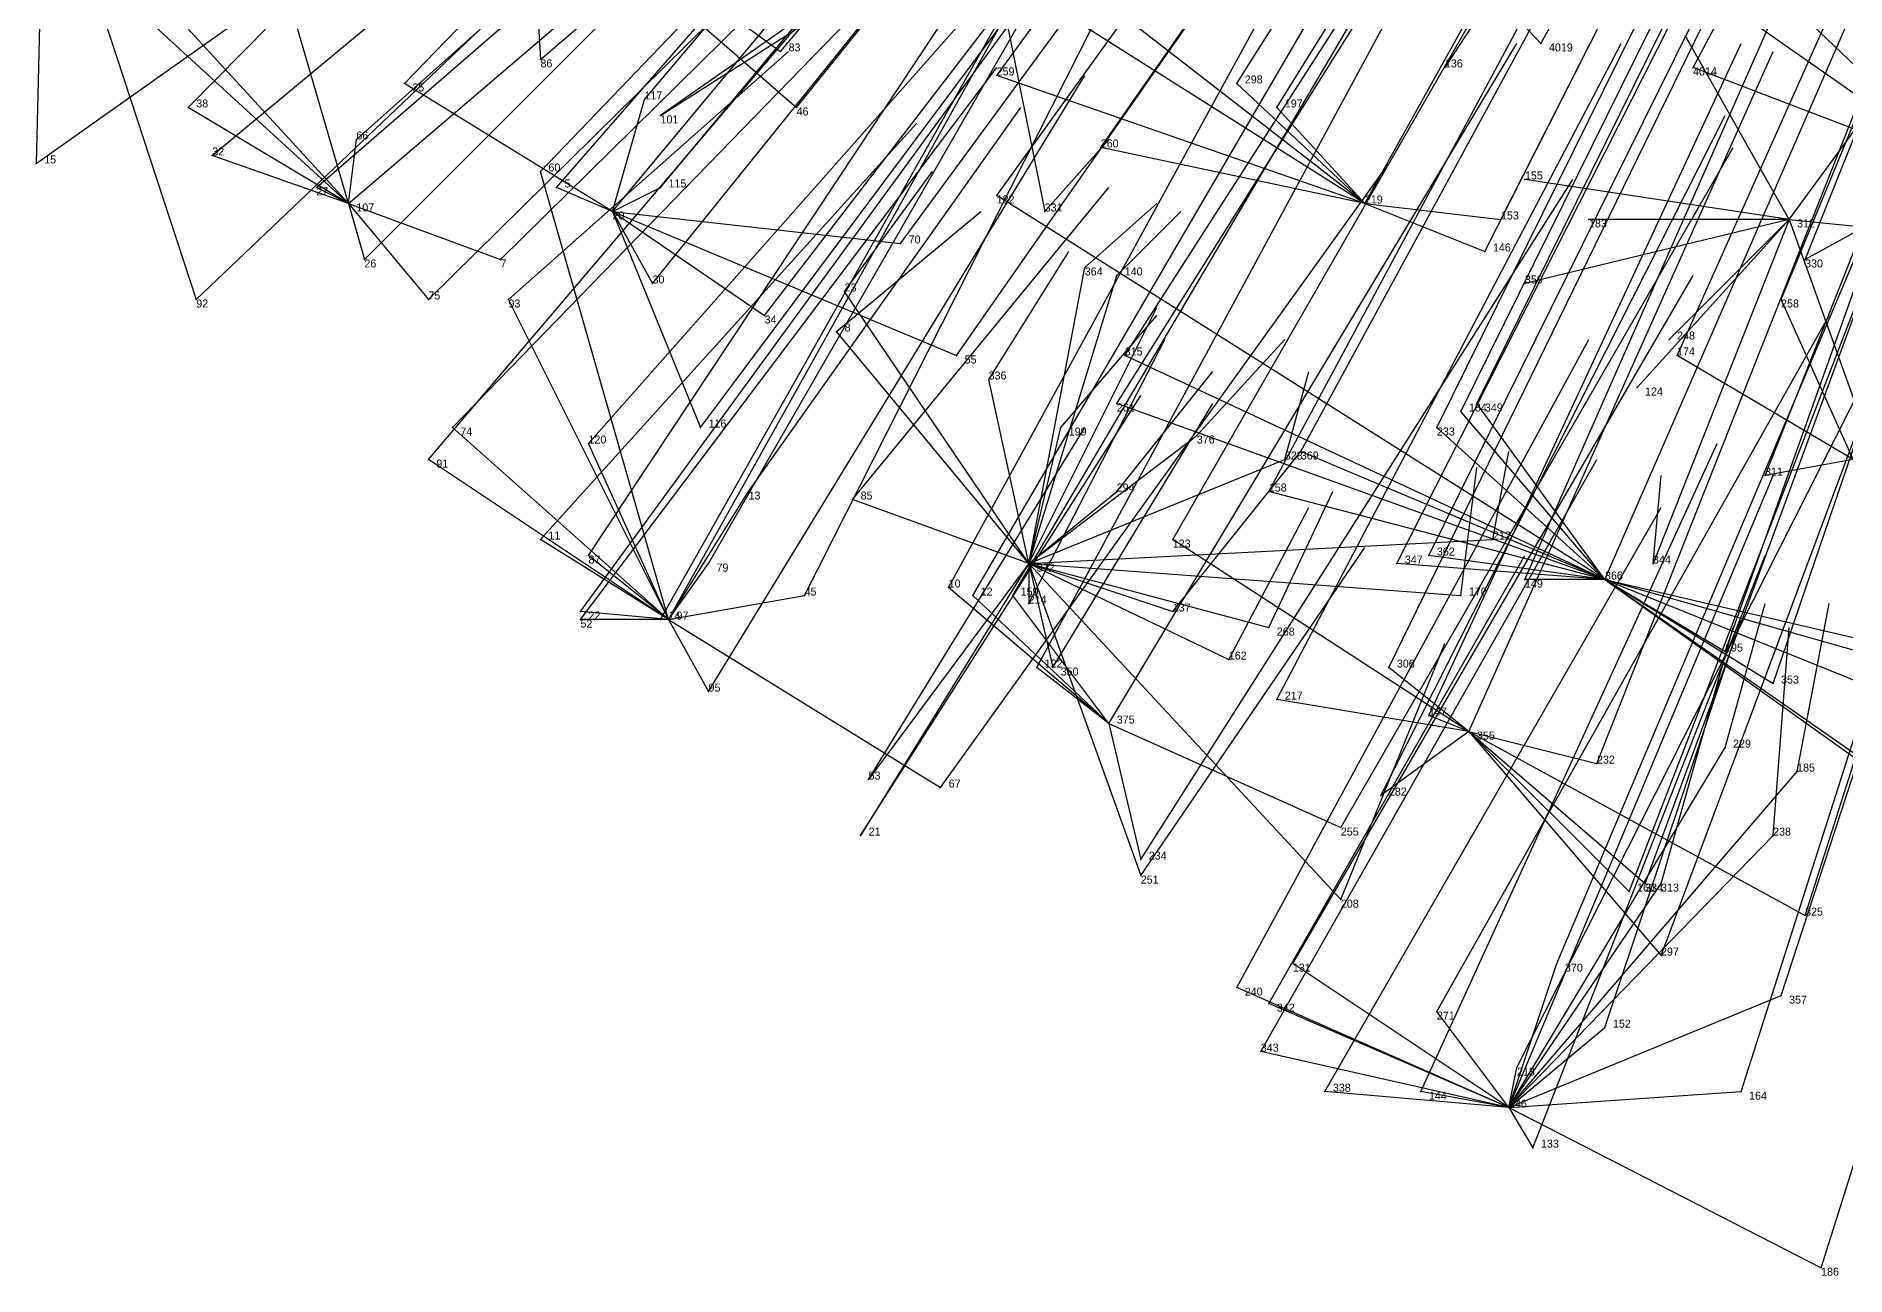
# Model space of a CAD drawing. Extents: x -0.5 to 0.59, y -0.5 to 0.58.
# Drawn here: x -0.364 to -0.1379, y -0.48 to -0.3251 of the extents above; entities that cross this region are included whole.
import ezdxf

# ---------------------------------------------------------------- set-up
doc = ezdxf.new("R2010")
doc.units = 0
for name, color, linetype in [('Facilities', 3, 'CONTINUOUS'), ('Facilities_lines', 3, 'CONTINUOUS'), ('Normals', 1, 'CONTINUOUS'), ('Source_points', 5, 'CONTINUOUS'), ('Text', 3, 'CONTINUOUS')]:
    doc.layers.add(name, color=color, linetype=linetype)

msp = doc.modelspace()

# ---------------------------------------------------------------- linework, layer by layer
at = {"layer": 'Facilities', "color": 3}
for p in [(-0.325, -0.346, -1.186), (-0.292, -0.347, -1.135), (-0.198, -0.346, -0.996), (-0.145, -0.348, -1.25), (-0.24, -0.391, -1.25), (-0.168, -0.393, -1.068), (-0.285, -0.398, -1.223), (-0.23, -0.411, -1.177), (-0.185, -0.412, -1.13), (-0.18, -0.459, -1.232)]:
    msp.add_point(p, dxfattribs=at)
at = {"layer": 'Facilities_lines', "color": 3}
for p, q in [((-0.304, -0.274, -1.25), (-0.301, -0.328, -1.25)), ((-0.208, -0.292, -0.898), (-0.176, -0.326, -0.926)), ((-0.164, -0.292, -1.25), (-0.188, -0.329, -1.25)), ((-0.363, -0.3, -1.25), (-0.364, -0.341, -1.246)), ((-0.363, -0.3, -1.25), (-0.344, -0.358, -1.243)), ((-0.308, -0.3, -1.075), (-0.269, -0.334, -1.073)), ((-0.308, -0.3, -1.075), (-0.271, -0.327, -1.06)), ((-0.246, -0.307, -1.25), (-0.286, -0.335, -1.25)), ((-0.246, -0.307, -1.25), (-0.238, -0.347, -1.25)), ((-0.198, -0.346, -0.996), (-0.247, -0.308, -0.987)), ((-0.325, -0.346, -1.186), (-0.334, -0.315, -1.148)), ((-0.123, -0.342, -0.91), (-0.153, -0.321, -0.888)), ((-0.123, -0.342, -0.91), (-0.147, -0.319, -0.879)), ((-0.325, -0.346, -1.186), (-0.347, -0.322, -1.184)), ((-0.198, -0.346, -0.996), (-0.236, -0.322, -0.998)), ((-0.325, -0.346, -1.186), (-0.349, -0.324, -1.19)), ((-0.145, -0.348, -1.25), (-0.158, -0.325, -1.25)), ((-0.198, -0.346, -0.996), (-0.244, -0.33, -1.027)), ((-0.123, -0.342, -0.91), (-0.157, -0.329, -0.912)), ((-0.292, -0.347, -1.135), (-0.318, -0.331, -1.147)), ((-0.198, -0.346, -0.996), (-0.214, -0.331, -0.984)), ((-0.325, -0.346, -1.186), (-0.345, -0.334, -1.2)), ((-0.292, -0.347, -1.135), (-0.288, -0.333, -1.1)), ((-0.198, -0.346, -0.996), (-0.209, -0.334, -0.984)), ((-0.145, -0.348, -1.25), (-0.134, -0.333, -1.25)), ((-0.325, -0.346, -1.186), (-0.324, -0.338, -1.17)), ((-0.198, -0.346, -0.996), (-0.231, -0.339, -1.025)), ((-0.325, -0.346, -1.186), (-0.342, -0.34, -1.205)), ((-0.285, -0.398, -1.223), (-0.301, -0.342, -1.25)), ((-0.145, -0.348, -1.25), (-0.178, -0.343, -1.25)), ((-0.123, -0.342, -0.91), (-0.143, -0.353, -0.954)), ((-0.325, -0.346, -1.186), (-0.329, -0.344, -1.191)), ((-0.292, -0.347, -1.135), (-0.299, -0.344, -1.139)), ((-0.292, -0.347, -1.135), (-0.286, -0.344, -1.118)), ((-0.168, -0.393, -1.068), (-0.244, -0.345, -1.058)), ((-0.325, -0.346, -1.186), (-0.306, -0.353, -1.169)), ((-0.325, -0.346, -1.186), (-0.323, -0.353, -1.198)), ((-0.325, -0.346, -1.186), (-0.315, -0.358, -1.192)), ((-0.292, -0.347, -1.135), (-0.287, -0.356, -1.144)), ((-0.292, -0.347, -1.135), (-0.273, -0.36, -1.13)), ((-0.292, -0.347, -1.135), (-0.249, -0.365, -1.105)), ((-0.292, -0.347, -1.135), (-0.256, -0.351, -1.085)), ((-0.292, -0.347, -1.135), (-0.281, -0.374, -1.168)), ((-0.198, -0.346, -0.996), (-0.183, -0.352, -0.991)), ((-0.198, -0.346, -0.996), (-0.181, -0.348, -0.981)), ((-0.145, -0.348, -1.25), (-0.178, -0.356, -1.25)), ((-0.145, -0.348, -1.25), (-0.17, -0.348, -1.25)), ((-0.145, -0.348, -1.25), (-0.164, -0.369, -1.25)), ((-0.145, -0.348, -1.25), (-0.162, -0.391, -1.25)), ((-0.145, -0.348, -1.25), (-0.16, -0.363, -1.25)), ((-0.145, -0.348, -1.25), (-0.126, -0.401, -1.25)), ((-0.145, -0.348, -1.25), (-0.135, -0.349, -1.25)), ((-0.24, -0.391, -1.25), (-0.233, -0.354, -1.25)), ((-0.24, -0.391, -1.25), (-0.263, -0.357, -1.25)), ((-0.24, -0.391, -1.25), (-0.229, -0.355, -1.25)), ((-0.285, -0.398, -1.223), (-0.305, -0.358, -1.25)), ((-0.137, -0.378, -1.004), (-0.146, -0.358, -0.968)), ((-0.24, -0.391, -1.25), (-0.264, -0.362, -1.25)), ((-0.168, -0.393, -1.068), (-0.228, -0.365, -1.075)), ((-0.137, -0.378, -1.004), (-0.159, -0.365, -0.995)), ((-0.24, -0.391, -1.25), (-0.245, -0.368, -1.25)), ((-0.168, -0.393, -1.068), (-0.229, -0.371, -1.091)), ((-0.168, -0.393, -1.068), (-0.186, -0.372, -1.039)), ((-0.168, -0.393, -1.068), (-0.184, -0.371, -1.036)), ((-0.285, -0.398, -1.223), (-0.312, -0.374, -1.218)), ((-0.24, -0.391, -1.25), (-0.236, -0.374, -1.25)), ((-0.24, -0.391, -1.25), (-0.219, -0.375, -1.25)), ((-0.168, -0.393, -1.068), (-0.189, -0.374, -1.048)), ((-0.285, -0.398, -1.223), (-0.295, -0.376, -1.25)), ((-0.168, -0.393, -1.068), (-0.206, -0.377, -1.075)), ((-0.285, -0.398, -1.223), (-0.315, -0.378, -1.25)), ((-0.24, -0.391, -1.25), (-0.208, -0.378, -1.25)), ((-0.137, -0.378, -1.004), (-0.148, -0.38, -1.019)), ((-0.285, -0.398, -1.223), (-0.275, -0.382, -1.25)), ((-0.24, -0.391, -1.25), (-0.229, -0.382, -1.25)), ((-0.168, -0.393, -1.068), (-0.21, -0.382, -1.09)), ((-0.24, -0.391, -1.25), (-0.262, -0.383, -1.25)), ((-0.285, -0.398, -1.223), (-0.301, -0.388, -1.25)), ((-0.24, -0.391, -1.25), (-0.182, -0.388, -1.25)), ((-0.185, -0.412, -1.13), (-0.222, -0.388, -1.119)), ((-0.285, -0.398, -1.223), (-0.295, -0.39, -1.223)), ((-0.285, -0.398, -1.223), (-0.28, -0.391, -1.202)), ((-0.24, -0.391, -1.25), (-0.261, -0.425, -1.246)), ((-0.24, -0.391, -1.25), (-0.26, -0.418, -1.25)), ((-0.24, -0.391, -1.25), (-0.24, -0.396, -1.25)), ((-0.24, -0.391, -1.25), (-0.201, -0.433, -1.25)), ((-0.24, -0.391, -1.25), (-0.222, -0.397, -1.25)), ((-0.24, -0.391, -1.25), (-0.215, -0.403, -1.25)), ((-0.24, -0.391, -1.25), (-0.186, -0.395, -1.25)), ((-0.24, -0.391, -1.25), (-0.226, -0.43, -1.25)), ((-0.24, -0.391, -1.25), (-0.237, -0.404, -1.25)), ((-0.24, -0.391, -1.25), (-0.21, -0.399, -1.25)), ((-0.168, -0.393, -1.068), (-0.194, -0.391, -1.09)), ((-0.168, -0.393, -1.068), (-0.19, -0.39, -1.084)), ((-0.168, -0.393, -1.068), (-0.178, -0.393, -1.079)), ((-0.168, -0.393, -1.068), (-0.101, -0.412, -1.06)), ((-0.168, -0.393, -1.068), (-0.121, -0.404, -1.055)), ((-0.168, -0.393, -1.068), (-0.116, -0.414, -1.074)), ((-0.168, -0.393, -1.068), (-0.125, -0.423, -1.102)), ((-0.168, -0.393, -1.068), (-0.153, -0.402, -1.076)), ((-0.168, -0.393, -1.068), (-0.147, -0.406, -1.078)), ((-0.168, -0.393, -1.068), (-0.133, -0.418, -1.096)), ((-0.285, -0.398, -1.223), (-0.268, -0.395, -1.193)), ((-0.23, -0.411, -1.177), (-0.25, -0.394, -1.166)), ((-0.23, -0.411, -1.177), (-0.247, -0.395, -1.163)), ((-0.23, -0.411, -1.177), (-0.242, -0.395, -1.157)), ((-0.285, -0.398, -1.223), (-0.296, -0.397, -1.238)), ((-0.285, -0.398, -1.223), (-0.296, -0.398, -1.241)), ((-0.285, -0.398, -1.223), (-0.286, -0.398, -1.224)), ((-0.285, -0.398, -1.223), (-0.251, -0.419, -1.22)), ((-0.285, -0.398, -1.223), (-0.28, -0.407, -1.235)), ((-0.23, -0.411, -1.177), (-0.239, -0.404, -1.173)), ((-0.185, -0.412, -1.13), (-0.195, -0.404, -1.121)), ((-0.185, -0.412, -1.13), (-0.209, -0.408, -1.145)), ((-0.23, -0.411, -1.177), (-0.201, -0.424, -1.174)), ((-0.23, -0.411, -1.177), (-0.226, -0.428, -1.209)), ((-0.185, -0.412, -1.13), (-0.19, -0.41, -1.13)), ((-0.185, -0.412, -1.13), (-0.196, -0.42, -1.159)), ((-0.185, -0.412, -1.13), (-0.169, -0.416, -1.123)), ((-0.185, -0.412, -1.13), (-0.165, -0.432, -1.156)), ((-0.185, -0.412, -1.13), (-0.143, -0.435, -1.145)), ((-0.185, -0.412, -1.13), (-0.163, -0.431, -1.153)), ((-0.185, -0.412, -1.13), (-0.161, -0.44, -1.171)), ((-0.18, -0.459, -1.232), (-0.153, -0.414, -1.25)), ((-0.18, -0.459, -1.232), (-0.144, -0.417, -1.25)), ((-0.18, -0.459, -1.232), (-0.147, -0.425, -1.25)), ((-0.18, -0.459, -1.232), (-0.161, -0.431, -1.25)), ((-0.18, -0.459, -1.232), (-0.207, -0.441, -1.218)), ((-0.18, -0.459, -1.232), (-0.174, -0.441, -1.186)), ((-0.18, -0.459, -1.232), (-0.214, -0.444, -1.233)), ((-0.18, -0.459, -1.232), (-0.146, -0.445, -1.25)), ((-0.18, -0.459, -1.232), (-0.21, -0.446, -1.25)), ((-0.18, -0.459, -1.232), (-0.189, -0.447, -1.214)), ((-0.18, -0.459, -1.232), (-0.168, -0.449, -1.25)), ((-0.18, -0.459, -1.232), (-0.211, -0.452, -1.247)), ((-0.18, -0.459, -1.232), (-0.179, -0.454, -1.222)), ((-0.18, -0.459, -1.232), (-0.203, -0.457, -1.25)), ((-0.18, -0.459, -1.232), (-0.191, -0.457, -1.239)), ((-0.18, -0.459, -1.232), (-0.151, -0.457, -1.204)), ((-0.18, -0.459, -1.232), (-0.177, -0.464, -1.25)), ((-0.18, -0.459, -1.232), (-0.141, -0.479, -1.249))]:
    msp.add_line(p, q, dxfattribs=at)
at = {"layer": 'Normals', "color": 1}
for p, q in [((-0.176, -0.326, -0.926), (-0.131, -0.245, -0.963)), ((-0.157, -0.329, -0.912), (-0.113, -0.247, -0.948)), ((-0.214, -0.331, -0.984), (-0.164, -0.252, -1.02)), ((-0.244, -0.33, -1.027), (-0.189, -0.255, -1.063)), ((-0.209, -0.334, -0.984), (-0.16, -0.255, -1.02)), ((-0.271, -0.327, -1.06), (-0.211, -0.256, -1.099)), ((-0.288, -0.333, -1.1), (-0.228, -0.262, -1.138)), ((-0.269, -0.334, -1.073), (-0.211, -0.262, -1.111)), ((-0.345, -0.334, -1.2), (-0.275, -0.263, -1.204)), ((-0.318, -0.331, -1.147), (-0.253, -0.264, -1.184)), ((-0.231, -0.339, -1.025), (-0.178, -0.263, -1.062)), ((-0.198, -0.346, -0.996), (-0.153, -0.265, -1.034)), ((-0.181, -0.348, -0.981), (-0.139, -0.265, -1.018)), ((-0.183, -0.352, -0.991), (-0.141, -0.269, -1.029)), ((-0.143, -0.353, -0.954), (-0.109, -0.268, -0.992)), ((-0.244, -0.345, -1.058), (-0.19, -0.27, -1.096)), ((-0.324, -0.338, -1.17), (-0.25, -0.272, -1.187)), ((-0.286, -0.344, -1.118), (-0.227, -0.273, -1.156)), ((-0.146, -0.358, -0.968), (-0.111, -0.273, -1.005)), ((-0.299, -0.344, -1.139), (-0.238, -0.274, -1.176)), ((-0.342, -0.34, -1.205), (-0.265, -0.276, -1.207)), ((-0.292, -0.347, -1.135), (-0.233, -0.276, -1.172)), ((-0.256, -0.351, -1.085), (-0.201, -0.276, -1.123)), ((-0.329, -0.344, -1.191), (-0.254, -0.279, -1.2)), ((-0.159, -0.365, -0.995), (-0.121, -0.28, -1.032)), ((-0.325, -0.346, -1.186), (-0.25, -0.282, -1.2)), ((-0.323, -0.353, -1.198), (-0.253, -0.283, -1.205)), ((-0.287, -0.356, -1.144), (-0.229, -0.284, -1.181)), ((-0.306, -0.353, -1.169), (-0.237, -0.285, -1.192)), ((-0.273, -0.36, -1.13), (-0.217, -0.287, -1.168)), ((-0.228, -0.365, -1.075), (-0.178, -0.287, -1.113)), ((-0.315, -0.358, -1.192), (-0.244, -0.288, -1.199)), ((-0.249, -0.365, -1.105), (-0.196, -0.289, -1.142)), ((-0.186, -0.372, -1.039), (-0.145, -0.289, -1.076)), ((-0.184, -0.371, -1.036), (-0.143, -0.288, -1.074)), ((-0.189, -0.374, -1.048), (-0.148, -0.291, -1.086)), ((-0.229, -0.371, -1.091), (-0.18, -0.293, -1.129)), ((-0.364, -0.341, -1.246), (-0.299, -0.295, -1.185)), ((-0.281, -0.374, -1.168), (-0.222, -0.295, -1.189)), ((-0.206, -0.377, -1.075), (-0.162, -0.296, -1.112)), ((-0.148, -0.38, -1.019), (-0.114, -0.294, -1.056)), ((-0.344, -0.358, -1.243), (-0.281, -0.298, -1.194)), ((-0.21, -0.382, -1.09), (-0.166, -0.3, -1.127)), ((-0.312, -0.374, -1.218), (-0.243, -0.303, -1.207)), ((-0.28, -0.391, -1.202), (-0.23, -0.304, -1.198)), ((-0.268, -0.395, -1.193), (-0.223, -0.306, -1.195)), ((-0.19, -0.39, -1.084), (-0.149, -0.307, -1.122)), ((-0.25, -0.394, -1.166), (-0.203, -0.308, -1.185)), ((-0.222, -0.388, -1.119), (-0.176, -0.308, -1.156)), ((-0.194, -0.391, -1.09), (-0.152, -0.308, -1.128)), ((-0.178, -0.393, -1.079), (-0.141, -0.309, -1.117)), ((-0.168, -0.393, -1.068), (-0.131, -0.308, -1.106)), ((-0.301, -0.328, -1.25), (-0.28, -0.31, -1.154)), ((-0.295, -0.39, -1.223), (-0.242, -0.31, -1.194)), ((-0.247, -0.395, -1.163), (-0.198, -0.311, -1.187)), ((-0.286, -0.398, -1.224), (-0.238, -0.313, -1.202)), ((-0.285, -0.398, -1.223), (-0.237, -0.312, -1.201)), ((-0.242, -0.395, -1.157), (-0.193, -0.312, -1.184)), ((-0.153, -0.402, -1.076), (-0.122, -0.315, -1.113)), ((-0.315, -0.378, -1.25), (-0.264, -0.318, -1.189)), ((-0.301, -0.342, -1.25), (-0.277, -0.317, -1.156)), ((-0.239, -0.404, -1.173), (-0.192, -0.317, -1.187)), ((-0.147, -0.406, -1.078), (-0.117, -0.318, -1.115)), ((-0.286, -0.335, -1.25), (-0.264, -0.321, -1.154)), ((-0.195, -0.404, -1.121), (-0.154, -0.32, -1.158)), ((-0.296, -0.397, -1.238), (-0.242, -0.323, -1.197)), ((-0.295, -0.376, -1.25), (-0.249, -0.324, -1.178)), ((-0.305, -0.358, -1.25), (-0.27, -0.327, -1.162)), ((-0.23, -0.411, -1.177), (-0.179, -0.326, -1.191)), ((-0.209, -0.408, -1.145), (-0.166, -0.326, -1.183)), ((-0.19, -0.41, -1.13), (-0.151, -0.326, -1.167)), ((-0.185, -0.412, -1.13), (-0.147, -0.327, -1.167)), ((-0.296, -0.398, -1.241), (-0.244, -0.329, -1.193)), ((-0.28, -0.407, -1.235), (-0.233, -0.33, -1.192)), ((-0.188, -0.329, -1.25), (-0.188, -0.329, -1.15)), ((-0.169, -0.416, -1.123), (-0.135, -0.33, -1.16)), ((-0.275, -0.382, -1.25), (-0.241, -0.334, -1.169)), ((-0.301, -0.388, -1.25), (-0.254, -0.336, -1.179)), ((-0.196, -0.42, -1.159), (-0.153, -0.335, -1.188)), ((-0.238, -0.347, -1.25), (-0.23, -0.338, -1.151)), ((-0.201, -0.424, -1.174), (-0.152, -0.339, -1.192)), ((-0.251, -0.419, -1.22), (-0.195, -0.341, -1.192)), ((-0.263, -0.357, -1.25), (-0.252, -0.342, -1.152)), ((-0.226, -0.428, -1.209), (-0.172, -0.343, -1.205)), ((-0.178, -0.343, -1.25), (-0.178, -0.343, -1.15)), ((-0.262, -0.383, -1.25), (-0.23, -0.344, -1.163)), ((-0.165, -0.432, -1.156), (-0.131, -0.344, -1.191)), ((-0.163, -0.431, -1.153), (-0.131, -0.344, -1.19)), ((-0.264, -0.362, -1.25), (-0.246, -0.347, -1.153)), ((-0.233, -0.354, -1.25), (-0.224, -0.346, -1.151)), ((-0.229, -0.355, -1.25), (-0.221, -0.347, -1.151)), ((-0.17, -0.348, -1.25), (-0.17, -0.348, -1.15)), ((-0.145, -0.348, -1.25), (-0.145, -0.348, -1.15)), ((-0.143, -0.435, -1.145), (-0.115, -0.347, -1.183)), ((-0.161, -0.44, -1.171), (-0.127, -0.349, -1.195)), ((-0.245, -0.368, -1.25), (-0.235, -0.352, -1.152)), ((-0.174, -0.441, -1.186), (-0.136, -0.351, -1.205)), ((-0.207, -0.441, -1.218), (-0.157, -0.355, -1.211)), ((-0.178, -0.356, -1.25), (-0.178, -0.356, -1.15)), ((-0.24, -0.391, -1.25), (-0.224, -0.359, -1.157)), ((-0.236, -0.374, -1.25), (-0.224, -0.36, -1.152)), ((-0.189, -0.447, -1.214), (-0.14, -0.36, -1.213)), ((-0.24, -0.396, -1.25), (-0.223, -0.363, -1.157)), ((-0.219, -0.375, -1.25), (-0.208, -0.363, -1.151)), ((-0.214, -0.444, -1.233), (-0.17, -0.363, -1.195)), ((-0.16, -0.363, -1.25), (-0.16, -0.363, -1.15)), ((-0.151, -0.457, -1.204), (-0.121, -0.363, -1.22)), ((-0.179, -0.454, -1.222), (-0.134, -0.365, -1.217)), ((-0.229, -0.382, -1.25), (-0.217, -0.367, -1.152)), ((-0.208, -0.378, -1.25), (-0.205, -0.367, -1.151)), ((-0.261, -0.425, -1.246), (-0.226, -0.37, -1.17)), ((-0.164, -0.369, -1.25), (-0.164, -0.369, -1.15)), ((-0.237, -0.404, -1.25), (-0.217, -0.371, -1.158)), ((-0.26, -0.418, -1.25), (-0.233, -0.374, -1.164)), ((-0.222, -0.397, -1.25), (-0.206, -0.377, -1.153)), ((-0.191, -0.457, -1.239), (-0.154, -0.376, -1.193)), ((-0.182, -0.388, -1.25), (-0.18, -0.377, -1.151)), ((-0.211, -0.452, -1.247), (-0.169, -0.378, -1.195)), ((-0.186, -0.395, -1.25), (-0.184, -0.379, -1.151)), ((-0.21, -0.399, -1.25), (-0.202, -0.382, -1.152)), ((-0.18, -0.459, -1.232), (-0.147, -0.38, -1.18)), ((-0.162, -0.391, -1.25), (-0.161, -0.38, -1.151)), ((-0.215, -0.403, -1.25), (-0.205, -0.384, -1.152)), ((-0.203, -0.457, -1.25), (-0.161, -0.384, -1.196)), ((-0.226, -0.43, -1.25), (-0.198, -0.389, -1.163)), ((-0.21, -0.446, -1.25), (-0.178, -0.39, -1.174)), ((-0.177, -0.464, -1.25), (-0.148, -0.39, -1.188)), ((-0.141, -0.479, -1.249), (-0.113, -0.39, -1.215)), ((-0.153, -0.414, -1.25), (-0.148, -0.396, -1.152)), ((-0.144, -0.417, -1.25), (-0.14, -0.396, -1.152)), ((-0.168, -0.449, -1.25), (-0.151, -0.398, -1.166)), ((-0.161, -0.431, -1.25), (-0.152, -0.399, -1.156)), ((-0.147, -0.425, -1.25), (-0.145, -0.399, -1.153)), ((-0.146, -0.445, -1.25), (-0.131, -0.399, -1.162)), ((-0.201, -0.433, -1.25), (-0.188, -0.401, -1.156))]:
    msp.add_line(p, q, dxfattribs=at)
at = {"layer": 'Source_points', "color": 5}
for p in [(-0.271, -0.327, -1.06), (-0.176, -0.326, -0.926), (-0.301, -0.328, -1.25), (-0.244, -0.33, -1.027), (-0.188, -0.329, -1.25), (-0.157, -0.329, -0.912), (-0.318, -0.331, -1.147), (-0.214, -0.331, -0.984), (-0.345, -0.334, -1.2), (-0.288, -0.333, -1.1), (-0.269, -0.334, -1.073), (-0.209, -0.334, -0.984), (-0.286, -0.335, -1.25), (-0.324, -0.338, -1.17), (-0.231, -0.339, -1.025), (-0.364, -0.341, -1.246), (-0.342, -0.34, -1.205), (-0.301, -0.342, -1.25), (-0.178, -0.343, -1.25), (-0.329, -0.344, -1.191), (-0.299, -0.344, -1.139), (-0.286, -0.344, -1.118), (-0.244, -0.345, -1.058), (-0.238, -0.347, -1.25), (-0.181, -0.348, -0.981), (-0.17, -0.348, -1.25), (-0.256, -0.351, -1.085), (-0.183, -0.352, -0.991), (-0.323, -0.353, -1.198), (-0.306, -0.353, -1.169), (-0.233, -0.354, -1.25), (-0.143, -0.353, -0.954), (-0.287, -0.356, -1.144), (-0.263, -0.357, -1.25), (-0.229, -0.355, -1.25), (-0.178, -0.356, -1.25), (-0.344, -0.358, -1.243), (-0.315, -0.358, -1.192), (-0.305, -0.358, -1.25), (-0.146, -0.358, -0.968), (-0.273, -0.36, -1.13), (-0.264, -0.362, -1.25), (-0.16, -0.363, -1.25), (-0.249, -0.365, -1.105), (-0.228, -0.365, -1.075), (-0.159, -0.365, -0.995), (-0.245, -0.368, -1.25), (-0.164, -0.369, -1.25), (-0.229, -0.371, -1.091), (-0.186, -0.372, -1.039), (-0.184, -0.371, -1.036), (-0.312, -0.374, -1.218), (-0.281, -0.374, -1.168), (-0.236, -0.374, -1.25), (-0.219, -0.375, -1.25), (-0.189, -0.374, -1.048), (-0.295, -0.376, -1.25), (-0.206, -0.377, -1.075), (-0.315, -0.378, -1.25), (-0.208, -0.378, -1.25), (-0.275, -0.382, -1.25), (-0.229, -0.382, -1.25), (-0.21, -0.382, -1.09), (-0.148, -0.38, -1.019), (-0.262, -0.383, -1.25), (-0.301, -0.388, -1.25), (-0.222, -0.388, -1.119), (-0.182, -0.388, -1.25), (-0.295, -0.39, -1.223), (-0.28, -0.391, -1.202), (-0.194, -0.391, -1.09), (-0.19, -0.39, -1.084), (-0.162, -0.391, -1.25), (-0.178, -0.393, -1.079), (-0.268, -0.395, -1.193), (-0.25, -0.394, -1.166), (-0.247, -0.395, -1.163), (-0.242, -0.395, -1.157), (-0.186, -0.395, -1.25), (-0.296, -0.397, -1.238), (-0.24, -0.396, -1.25), (-0.222, -0.397, -1.25), (-0.296, -0.398, -1.241), (-0.286, -0.398, -1.224), (-0.21, -0.399, -1.25), (-0.153, -0.402, -1.076), (-0.239, -0.404, -1.173), (-0.237, -0.404, -1.25), (-0.215, -0.403, -1.25), (-0.195, -0.404, -1.121), (-0.147, -0.406, -1.078), (-0.28, -0.407, -1.235), (-0.209, -0.408, -1.145), (-0.19, -0.41, -1.13), (-0.153, -0.414, -1.25), (-0.26, -0.418, -1.25), (-0.169, -0.416, -1.123), (-0.144, -0.417, -1.25), (-0.251, -0.419, -1.22), (-0.196, -0.42, -1.159), (-0.261, -0.425, -1.246), (-0.201, -0.424, -1.174), (-0.147, -0.425, -1.25), (-0.226, -0.428, -1.209), (-0.226, -0.43, -1.25), (-0.163, -0.431, -1.153), (-0.161, -0.431, -1.25), (-0.201, -0.433, -1.25), (-0.165, -0.432, -1.156), (-0.143, -0.435, -1.145), (-0.161, -0.44, -1.171), (-0.207, -0.441, -1.218), (-0.174, -0.441, -1.186), (-0.214, -0.444, -1.233), (-0.146, -0.445, -1.25), (-0.21, -0.446, -1.25), (-0.189, -0.447, -1.214), (-0.168, -0.449, -1.25), (-0.211, -0.452, -1.247), (-0.179, -0.454, -1.222), (-0.203, -0.457, -1.25), (-0.191, -0.457, -1.239), (-0.151, -0.457, -1.204), (-0.177, -0.464, -1.25), (-0.141, -0.479, -1.249)]:
    msp.add_point(p, dxfattribs=at)

# ---------------------------------------------------------------- texts
at = {"layer": 'Text', "color": 3}
for s, p in [('83', (-0.27, -0.327, -1.06)), ('4019', (-0.175, -0.327, -0.926)), ('86', (-0.301, -0.329, -1.25)), ('259', (-0.244, -0.33, -1.027)), ('298', (-0.213, -0.331, -0.984)), ('136', (-0.188, -0.329, -1.25)), ('4014', (-0.157, -0.33, -0.912)), ('25', (-0.317, -0.332, -1.147)), ('117', (-0.288, -0.333, -1.1)), ('38', (-0.344, -0.334, -1.2)), ('46', (-0.269, -0.335, -1.073)), ('197', (-0.208, -0.334, -0.984)), ('101', (-0.286, -0.336, -1.25)), ('32', (-0.342, -0.34, -1.205)), ('66', (-0.324, -0.338, -1.17)), ('260', (-0.231, -0.339, -1.025)), ('15', (-0.363, -0.341, -1.246)), ('60', (-0.3, -0.342, -1.25)), ('5', (-0.298, -0.344, -1.139)), ('115', (-0.285, -0.344, -1.118)), ('155', (-0.178, -0.343, -1.25)), ('27', (-0.329, -0.345, -1.191)), ('182', (-0.244, -0.346, -1.058)), ('219', (-0.198, -0.346, -0.996)), ('107', (-0.324, -0.347, -1.186)), ('20', (-0.292, -0.348, -1.135)), ('331', (-0.238, -0.347, -1.25)), ('153', (-0.181, -0.348, -0.981)), ('183', (-0.17, -0.349, -1.25)), ('312', (-0.144, -0.349, -1.25)), ('70', (-0.255, -0.351, -1.085)), ('146', (-0.182, -0.352, -0.991)), ('26', (-0.323, -0.354, -1.198)), ('7', (-0.306, -0.354, -1.169)), ('364', (-0.233, -0.355, -1.25)), ('140', (-0.228, -0.355, -1.25)), ('330', (-0.143, -0.354, -0.954)), ('75', (-0.315, -0.358, -1.192)), ('30', (-0.287, -0.356, -1.144)), ('23', (-0.263, -0.357, -1.25)), ('359', (-0.178, -0.356, -1.25)), ('92', (-0.344, -0.359, -1.243)), ('93', (-0.305, -0.359, -1.25)), ('258', (-0.146, -0.359, -0.968)), ('34', (-0.273, -0.361, -1.13)), ('8', (-0.263, -0.362, -1.25)), ('315', (-0.228, -0.365, -1.075)), ('248', (-0.159, -0.363, -1.25)), ('55', (-0.248, -0.366, -1.105)), ('174', (-0.159, -0.365, -0.995)), ('336', (-0.245, -0.368, -1.25)), ('124', (-0.163, -0.37, -1.25)), ('116', (-0.28, -0.374, -1.168)), ('261', (-0.229, -0.372, -1.091)), ('184', (-0.185, -0.372, -1.039)), ('349', (-0.183, -0.372, -1.036)), ('74', (-0.311, -0.375, -1.218)), ('120', (-0.295, -0.376, -1.25)), ('199', (-0.235, -0.375, -1.25)), ('376', (-0.219, -0.376, -1.25)), ('233', (-0.189, -0.375, -1.048)), ('328', (-0.208, -0.378, -1.25)), ('369', (-0.206, -0.378, -1.075)), ('91', (-0.314, -0.379, -1.25)), ('311', (-0.148, -0.38, -1.019)), ('13', (-0.275, -0.383, -1.25)), ('85', (-0.261, -0.383, -1.25)), ('294', (-0.229, -0.382, -1.25)), ('158', (-0.21, -0.382, -1.09)), ('11', (-0.3, -0.388, -1.25)), ('123', (-0.222, -0.389, -1.119)), ('212', (-0.182, -0.388, -1.25)), ('87', (-0.295, -0.391, -1.223)), ('79', (-0.279, -0.392, -1.202)), ('372', (-0.239, -0.392, -1.25)), ('347', (-0.193, -0.391, -1.09)), ('362', (-0.189, -0.39, -1.084)), ('344', (-0.162, -0.391, -1.25)), ('10', (-0.25, -0.394, -1.166)), ('149', (-0.178, -0.394, -1.079)), ('366', (-0.168, -0.393, -1.068)), ('45', (-0.268, -0.395, -1.193)), ('12', (-0.246, -0.395, -1.163)), ('159', (-0.241, -0.395, -1.157)), ('214', (-0.24, -0.396, -1.25)), ('170', (-0.185, -0.395, -1.25)), ('22', (-0.295, -0.398, -1.238)), ('14', (-0.285, -0.398, -1.224)), ('97', (-0.284, -0.398, -1.223)), ('137', (-0.222, -0.397, -1.25)), ('52', (-0.296, -0.399, -1.241)), ('268', (-0.209, -0.4, -1.25)), ('162', (-0.215, -0.403, -1.25)), ('195', (-0.153, -0.402, -1.076)), ('122', (-0.238, -0.404, -1.173)), ('350', (-0.236, -0.405, -1.25)), ('306', (-0.194, -0.404, -1.121)), ('95', (-0.28, -0.407, -1.235)), ('353', (-0.146, -0.406, -1.078)), ('217', (-0.208, -0.408, -1.145)), ('147', (-0.19, -0.41, -1.13)), ('375', (-0.229, -0.411, -1.177)), ('355', (-0.184, -0.413, -1.13)), ('229', (-0.152, -0.414, -1.25)), ('232', (-0.169, -0.416, -1.123)), ('185', (-0.144, -0.417, -1.25)), ('53', (-0.26, -0.418, -1.25)), ('67', (-0.25, -0.419, -1.22)), ('282', (-0.195, -0.42, -1.159)), ('21', (-0.26, -0.425, -1.246)), ('255', (-0.201, -0.425, -1.174)), ('238', (-0.147, -0.425, -1.25)), ('234', (-0.225, -0.428, -1.209)), ('251', (-0.226, -0.431, -1.25)), ('160', (-0.164, -0.432, -1.156)), ('334', (-0.163, -0.432, -1.153)), ('313', (-0.161, -0.432, -1.25)), ('208', (-0.201, -0.434, -1.25)), ('325', (-0.143, -0.435, -1.145)), ('297', (-0.161, -0.44, -1.171)), ('131', (-0.207, -0.442, -1.218)), ('370', (-0.173, -0.442, -1.186)), ('240', (-0.213, -0.445, -1.233)), ('357', (-0.145, -0.446, -1.25)), ('342', (-0.209, -0.447, -1.25)), ('271', (-0.189, -0.448, -1.214)), ('152', (-0.167, -0.449, -1.25)), ('343', (-0.211, -0.452, -1.247)), ('218', (-0.179, -0.455, -1.222)), ('338', (-0.202, -0.457, -1.25)), ('144', (-0.19, -0.458, -1.239)), ('346', (-0.18, -0.459, -1.232)), ('164', (-0.15, -0.458, -1.204)), ('133', (-0.176, -0.464, -1.25)), ('186', (-0.141, -0.48, -1.249))]:
    msp.add_text(s, height=0.001, dxfattribs=at).set_placement(p)

doc.saveas('drawing.dxf')
